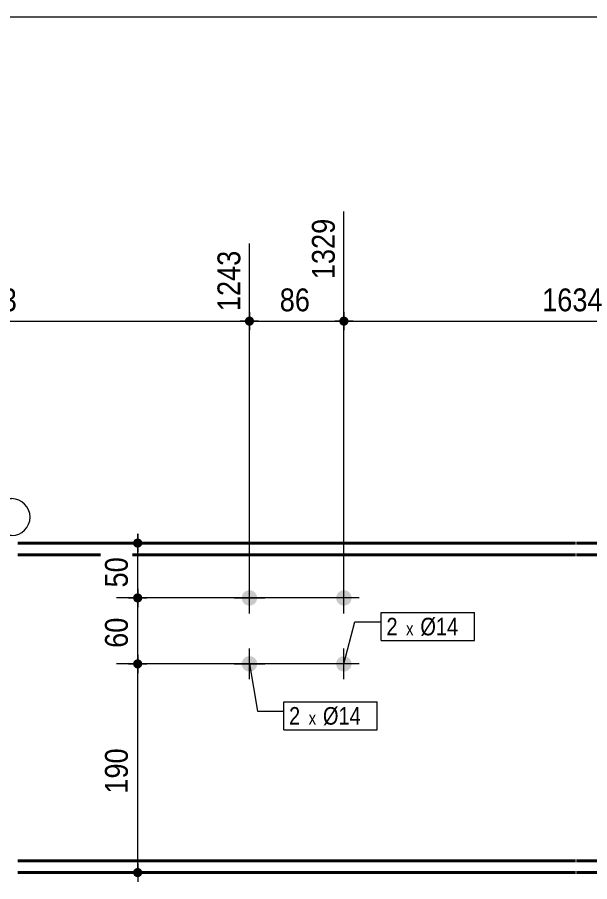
# Model space of a CAD drawing. Header units: millimetres. Extents: x 2 to 287, y 5 to 195.
# Drawn here: x 79.6 to 144.7, y 96.6 to 195 of the extents above; entities that cross this region are included whole.
import ezdxf

# ---------------------------------------------------------------- set-up
doc = ezdxf.new("R2010")
doc.units = ezdxf.units.MM
for name, color, linetype, lineweight in [('Boulon', 7, 'Continuous', 0), ('Cotation', 7, 'Continuous', 0), ('Désignation boulon', 3, 'Continuous', 0), ('Feuille dessin', 5, 'Continuous', 0), ('Piece', 2, 'Continuous', 0), ('Repère pièce', 3, 'Continuous', 0)]:
    doc.layers.add(name, color=color, linetype=linetype, lineweight=lineweight)
doc.styles.add('ARIAL', font='ARIAL.TTF')
doc.styles.add('COMIC_SANS_MS', font='COMIC.TTF')

# ---------------------------------------------------------------- blocks, each defined once
blk = doc.blocks.new('*A3')
at = {"layer": 'Boulon'}
for points in [[(106.846, 128.88), (106.843, 128.837), (106.838, 128.795), (106.831, 128.752), (106.821, 128.71), (106.81, 128.669), (106.796, 128.628), (106.781, 128.588), (106.763, 128.549), (106.744, 128.511), (106.723, 128.473), (106.7, 128.437), (106.675, 128.402), (106.649, 128.368), (106.621, 128.335), (106.591, 128.304), (106.56, 128.275), (106.527, 128.247), (106.494, 128.22), (106.459, 128.195), (106.422, 128.173), (106.385, 128.151), (106.346, 128.132), (106.307, 128.115), (106.267, 128.099), (106.226, 128.086), (106.185, 128.074), (106.143, 128.065), (106.101, 128.057), (106.058, 128.052), (106.015, 128.049), (105.972, 128.048), (105.929, 128.049), (105.887, 128.052), (105.844, 128.057), (105.802, 128.065), (105.76, 128.074), (105.718, 128.086), (105.678, 128.099), (105.638, 128.115), (105.598, 128.132), (105.56, 128.151), (105.523, 128.173), (105.486, 128.195), (105.451, 128.22), (105.417, 128.247), (105.385, 128.275), (105.354, 128.304), (105.324, 128.335), (105.296, 128.368), (105.27, 128.402), (105.245, 128.437), (105.222, 128.473), (105.201, 128.511), (105.181, 128.549), (105.164, 128.588), (105.149, 128.628), (105.135, 128.669), (105.124, 128.71), (105.114, 128.752), (105.107, 128.795), (105.102, 128.837), (105.098, 128.88), (105.097, 128.923), (105.098, 128.966), (105.102, 129.009), (105.107, 129.051), (105.114, 129.094), (105.124, 129.136), (105.135, 129.177), (105.149, 129.218), (105.164, 129.258), (105.181, 129.297), (105.201, 129.336), (105.222, 129.373), (105.245, 129.409), (105.27, 129.444), (105.296, 129.478), (105.324, 129.511), (105.354, 129.542), (105.385, 129.571), (105.417, 129.599), (105.451, 129.626), (105.486, 129.651), (105.523, 129.674), (105.56, 129.695), (105.598, 129.714), (105.638, 129.731), (105.678, 129.747), (105.718, 129.76), (105.76, 129.772), (105.802, 129.781), (105.844, 129.789), (105.887, 129.794), (105.929, 129.797), (105.972, 129.798), (106.015, 129.797), (106.058, 129.794), (106.101, 129.789), (106.143, 129.781), (106.185, 129.772), (106.226, 129.76), (106.267, 129.747), (106.307, 129.731), (106.346, 129.714), (106.385, 129.695), (106.422, 129.674), (106.459, 129.651), (106.494, 129.626), (106.527, 129.599), (106.56, 129.571), (106.591, 129.542), (106.621, 129.511), (106.649, 129.478), (106.675, 129.444), (106.7, 129.409), (106.723, 129.373), (106.744, 129.336), (106.763, 129.297), (106.781, 129.258), (106.796, 129.218), (106.81, 129.177), (106.821, 129.136), (106.831, 129.094), (106.838, 129.051), (106.843, 129.009), (106.846, 128.966), (106.847, 128.923)], [(106.846, 121.38), (106.843, 121.337), (106.838, 121.295), (106.831, 121.252), (106.821, 121.21), (106.81, 121.169), (106.796, 121.128), (106.781, 121.088), (106.763, 121.049), (106.744, 121.011), (106.723, 120.973), (106.7, 120.937), (106.675, 120.902), (106.649, 120.868), (106.621, 120.835), (106.591, 120.804), (106.56, 120.775), (106.527, 120.747), (106.494, 120.72), (106.459, 120.695), (106.422, 120.673), (106.385, 120.651), (106.346, 120.632), (106.307, 120.615), (106.267, 120.599), (106.226, 120.586), (106.185, 120.574), (106.143, 120.565), (106.101, 120.557), (106.058, 120.552), (106.015, 120.549), (105.972, 120.548), (105.929, 120.549), (105.887, 120.552), (105.844, 120.557), (105.802, 120.565), (105.76, 120.574), (105.718, 120.586), (105.678, 120.599), (105.638, 120.615), (105.598, 120.632), (105.56, 120.651), (105.523, 120.673), (105.486, 120.695), (105.451, 120.72), (105.417, 120.747), (105.385, 120.775), (105.354, 120.804), (105.324, 120.835), (105.296, 120.868), (105.27, 120.902), (105.245, 120.937), (105.222, 120.973), (105.201, 121.011), (105.181, 121.049), (105.164, 121.088), (105.149, 121.128), (105.135, 121.169), (105.124, 121.21), (105.114, 121.252), (105.107, 121.295), (105.102, 121.337), (105.098, 121.38), (105.097, 121.423), (105.098, 121.466), (105.102, 121.509), (105.107, 121.551), (105.114, 121.594), (105.124, 121.636), (105.135, 121.677), (105.149, 121.718), (105.164, 121.758), (105.181, 121.797), (105.201, 121.836), (105.222, 121.873), (105.245, 121.909), (105.27, 121.944), (105.296, 121.978), (105.324, 122.011), (105.354, 122.042), (105.385, 122.071), (105.417, 122.099), (105.451, 122.126), (105.486, 122.151), (105.523, 122.174), (105.56, 122.195), (105.598, 122.214), (105.638, 122.231), (105.678, 122.247), (105.718, 122.26), (105.76, 122.272), (105.802, 122.281), (105.844, 122.289), (105.887, 122.294), (105.929, 122.297), (105.972, 122.298), (106.015, 122.297), (106.058, 122.294), (106.101, 122.289), (106.143, 122.281), (106.185, 122.272), (106.226, 122.26), (106.267, 122.247), (106.307, 122.231), (106.346, 122.214), (106.385, 122.195), (106.422, 122.174), (106.459, 122.151), (106.494, 122.126), (106.527, 122.099), (106.56, 122.071), (106.591, 122.042), (106.621, 122.011), (106.649, 121.978), (106.675, 121.944), (106.7, 121.909), (106.723, 121.873), (106.744, 121.836), (106.763, 121.797), (106.781, 121.758), (106.796, 121.718), (106.81, 121.677), (106.821, 121.636), (106.831, 121.594), (106.838, 121.551), (106.843, 121.509), (106.846, 121.466), (106.847, 121.423)]]:
    blk.add_hatch(color=256, dxfattribs=at).paths.add_polyline_path(points, flags=17)
at = {"layer": 'Boulon', "linetype": 'Continuous', "lineweight": 0}
for p, q in [((105.972, 127.173), (105.972, 130.673)), ((104.222, 128.923), (107.722, 128.923)), ((105.972, 119.673), (105.972, 123.173)), ((104.222, 121.423), (107.722, 121.423))]:
    blk.add_line(p, q, dxfattribs=at)
blk = doc.blocks.new('*A4')
at = {"layer": 'Boulon'}
for points in [[(117.596, 128.88), (117.593, 128.837), (117.588, 128.795), (117.581, 128.752), (117.571, 128.71), (117.56, 128.669), (117.546, 128.628), (117.531, 128.588), (117.513, 128.549), (117.494, 128.511), (117.473, 128.473), (117.45, 128.437), (117.425, 128.402), (117.399, 128.368), (117.371, 128.335), (117.341, 128.304), (117.31, 128.275), (117.277, 128.247), (117.244, 128.22), (117.209, 128.195), (117.172, 128.173), (117.135, 128.151), (117.096, 128.132), (117.057, 128.115), (117.017, 128.099), (116.976, 128.086), (116.935, 128.074), (116.893, 128.065), (116.851, 128.057), (116.808, 128.052), (116.765, 128.049), (116.722, 128.048), (116.679, 128.049), (116.637, 128.052), (116.594, 128.057), (116.552, 128.065), (116.51, 128.074), (116.468, 128.086), (116.428, 128.099), (116.388, 128.115), (116.348, 128.132), (116.31, 128.151), (116.273, 128.173), (116.236, 128.195), (116.201, 128.22), (116.167, 128.247), (116.135, 128.275), (116.104, 128.304), (116.074, 128.335), (116.046, 128.368), (116.02, 128.402), (115.995, 128.437), (115.972, 128.473), (115.951, 128.511), (115.931, 128.549), (115.914, 128.588), (115.899, 128.628), (115.885, 128.669), (115.874, 128.71), (115.864, 128.752), (115.857, 128.795), (115.852, 128.837), (115.848, 128.88), (115.847, 128.923), (115.848, 128.966), (115.852, 129.009), (115.857, 129.051), (115.864, 129.094), (115.874, 129.136), (115.885, 129.177), (115.899, 129.218), (115.914, 129.258), (115.931, 129.297), (115.951, 129.336), (115.972, 129.373), (115.995, 129.409), (116.02, 129.444), (116.046, 129.478), (116.074, 129.511), (116.104, 129.542), (116.135, 129.571), (116.167, 129.599), (116.201, 129.626), (116.236, 129.651), (116.273, 129.674), (116.31, 129.695), (116.348, 129.714), (116.388, 129.731), (116.428, 129.747), (116.468, 129.76), (116.51, 129.772), (116.552, 129.781), (116.594, 129.789), (116.637, 129.794), (116.679, 129.797), (116.722, 129.798), (116.765, 129.797), (116.808, 129.794), (116.851, 129.789), (116.893, 129.781), (116.935, 129.772), (116.976, 129.76), (117.017, 129.747), (117.057, 129.731), (117.096, 129.714), (117.135, 129.695), (117.172, 129.674), (117.209, 129.651), (117.244, 129.626), (117.277, 129.599), (117.31, 129.571), (117.341, 129.542), (117.371, 129.511), (117.399, 129.478), (117.425, 129.444), (117.45, 129.409), (117.473, 129.373), (117.494, 129.336), (117.513, 129.297), (117.531, 129.258), (117.546, 129.218), (117.56, 129.177), (117.571, 129.136), (117.581, 129.094), (117.588, 129.051), (117.593, 129.009), (117.596, 128.966), (117.597, 128.923)], [(117.596, 121.38), (117.593, 121.337), (117.588, 121.295), (117.581, 121.252), (117.571, 121.21), (117.56, 121.169), (117.546, 121.128), (117.531, 121.088), (117.513, 121.049), (117.494, 121.011), (117.473, 120.973), (117.45, 120.937), (117.425, 120.902), (117.399, 120.868), (117.371, 120.835), (117.341, 120.804), (117.31, 120.775), (117.277, 120.747), (117.244, 120.72), (117.209, 120.695), (117.172, 120.673), (117.135, 120.651), (117.096, 120.632), (117.057, 120.615), (117.017, 120.599), (116.976, 120.586), (116.935, 120.574), (116.893, 120.565), (116.851, 120.557), (116.808, 120.552), (116.765, 120.549), (116.722, 120.548), (116.679, 120.549), (116.637, 120.552), (116.594, 120.557), (116.552, 120.565), (116.51, 120.574), (116.468, 120.586), (116.428, 120.599), (116.388, 120.615), (116.348, 120.632), (116.31, 120.651), (116.273, 120.673), (116.236, 120.695), (116.201, 120.72), (116.167, 120.747), (116.135, 120.775), (116.104, 120.804), (116.074, 120.835), (116.046, 120.868), (116.02, 120.902), (115.995, 120.937), (115.972, 120.973), (115.951, 121.011), (115.931, 121.049), (115.914, 121.088), (115.899, 121.128), (115.885, 121.169), (115.874, 121.21), (115.864, 121.252), (115.857, 121.295), (115.852, 121.337), (115.848, 121.38), (115.847, 121.423), (115.848, 121.466), (115.852, 121.509), (115.857, 121.551), (115.864, 121.594), (115.874, 121.636), (115.885, 121.677), (115.899, 121.718), (115.914, 121.758), (115.931, 121.797), (115.951, 121.836), (115.972, 121.873), (115.995, 121.909), (116.02, 121.944), (116.046, 121.978), (116.074, 122.011), (116.104, 122.042), (116.135, 122.071), (116.167, 122.099), (116.201, 122.126), (116.236, 122.151), (116.273, 122.174), (116.31, 122.195), (116.348, 122.214), (116.388, 122.231), (116.428, 122.247), (116.468, 122.26), (116.51, 122.272), (116.552, 122.281), (116.594, 122.289), (116.637, 122.294), (116.679, 122.297), (116.722, 122.298), (116.765, 122.297), (116.808, 122.294), (116.851, 122.289), (116.893, 122.281), (116.935, 122.272), (116.976, 122.26), (117.017, 122.247), (117.057, 122.231), (117.096, 122.214), (117.135, 122.195), (117.172, 122.174), (117.209, 122.151), (117.244, 122.126), (117.277, 122.099), (117.31, 122.071), (117.341, 122.042), (117.371, 122.011), (117.399, 121.978), (117.425, 121.944), (117.45, 121.909), (117.473, 121.873), (117.494, 121.836), (117.513, 121.797), (117.531, 121.758), (117.546, 121.718), (117.56, 121.677), (117.571, 121.636), (117.581, 121.594), (117.588, 121.551), (117.593, 121.509), (117.596, 121.466), (117.597, 121.423)]]:
    blk.add_hatch(color=256, dxfattribs=at).paths.add_polyline_path(points, flags=17)
at = {"layer": 'Boulon', "linetype": 'Continuous', "lineweight": 0}
for p, q in [((116.722, 127.173), (116.722, 130.673)), ((118.472, 128.923), (114.972, 128.923)), ((116.722, 119.673), (116.722, 123.173)), ((118.472, 121.423), (114.972, 121.423))]:
    blk.add_line(p, q, dxfattribs=at)
blk = doc.blocks.new('*A7')
at = {"layer": 'Piece', "color": 2, "linetype": 'Continuous', "lineweight": 40}
for p, q in [((143.09359, 135.173029), (79.601176, 135.173029)), ((206.686004, 135.173029), (143.19359, 135.173029)), ((89.01167, 133.835529), (79.601176, 133.835529)), ((143.09359, 133.835529), (92.65167, 133.835529)), ((153.01167, 133.835529), (143.19359, 133.835529)), ((143.09359, 99.010529), (79.601176, 99.010529)), ((206.686004, 99.010529), (143.19359, 99.010529)), ((143.09359, 97.673029), (79.601176, 97.673029)), ((206.686004, 97.673029), (143.19359, 97.673029))]:
    blk.add_line(p, q, dxfattribs=at)
blk = doc.blocks.new('*A8')
at = {"layer": 'Feuille dessin', "linetype": 'Continuous', "lineweight": 0}
blk.add_line((282, 195), (5, 195), dxfattribs=at)
blk = doc.blocks.new('*A28')
at = {"layer": 'Cotation'}
for points in [[(93.226, 120.904), (93.201, 120.906), (93.175, 120.909), (93.15, 120.913), (93.125, 120.919), (93.101, 120.925), (93.076, 120.933), (93.053, 120.943), (93.029, 120.953), (93.007, 120.964), (92.984, 120.977), (92.963, 120.991), (92.942, 121.005), (92.922, 121.021), (92.902, 121.038), (92.884, 121.055), (92.866, 121.074), (92.85, 121.093), (92.834, 121.113), (92.819, 121.134), (92.806, 121.156), (92.793, 121.178), (92.782, 121.201), (92.771, 121.224), (92.762, 121.248), (92.754, 121.272), (92.747, 121.297), (92.742, 121.322), (92.737, 121.347), (92.734, 121.372), (92.732, 121.398), (92.732, 121.423), (92.732, 121.449), (92.734, 121.474), (92.737, 121.499), (92.742, 121.524), (92.747, 121.549), (92.754, 121.574), (92.762, 121.598), (92.771, 121.622), (92.782, 121.645), (92.793, 121.668), (92.806, 121.69), (92.819, 121.712), (92.834, 121.733), (92.85, 121.753), (92.866, 121.772), (92.884, 121.791), (92.902, 121.808), (92.922, 121.825), (92.942, 121.841), (92.963, 121.855), (92.984, 121.869), (93.007, 121.882), (93.029, 121.893), (93.053, 121.903), (93.076, 121.913), (93.101, 121.921), (93.125, 121.927), (93.15, 121.933), (93.175, 121.937), (93.201, 121.941), (93.226, 121.942), (93.252, 121.943), (93.277, 121.942), (93.303, 121.941), (93.328, 121.937), (93.353, 121.933), (93.378, 121.927), (93.403, 121.921), (93.427, 121.913), (93.451, 121.903), (93.474, 121.893), (93.497, 121.882), (93.519, 121.869), (93.541, 121.855), (93.561, 121.841), (93.582, 121.825), (93.601, 121.808), (93.619, 121.791), (93.637, 121.772), (93.654, 121.753), (93.669, 121.733), (93.684, 121.712), (93.698, 121.69), (93.71, 121.668), (93.722, 121.645), (93.732, 121.622), (93.741, 121.598), (93.749, 121.574), (93.756, 121.549), (93.762, 121.524), (93.766, 121.499), (93.769, 121.474), (93.771, 121.449), (93.772, 121.423), (93.771, 121.398), (93.769, 121.372), (93.766, 121.347), (93.762, 121.322), (93.756, 121.297), (93.749, 121.272), (93.741, 121.248), (93.732, 121.224), (93.722, 121.201), (93.71, 121.178), (93.698, 121.156), (93.684, 121.134), (93.669, 121.113), (93.654, 121.093), (93.637, 121.074), (93.619, 121.055), (93.601, 121.038), (93.582, 121.021), (93.561, 121.005), (93.541, 120.991), (93.519, 120.977), (93.497, 120.964), (93.474, 120.953), (93.451, 120.943), (93.427, 120.933), (93.403, 120.925), (93.378, 120.919), (93.353, 120.913), (93.328, 120.909), (93.303, 120.906), (93.277, 120.904), (93.252, 120.903)], [(93.226, 97.154), (93.201, 97.156), (93.175, 97.159), (93.15, 97.163), (93.125, 97.169), (93.101, 97.175), (93.076, 97.183), (93.053, 97.193), (93.029, 97.203), (93.007, 97.214), (92.984, 97.227), (92.963, 97.241), (92.942, 97.255), (92.922, 97.271), (92.902, 97.288), (92.884, 97.305), (92.866, 97.324), (92.85, 97.343), (92.834, 97.363), (92.819, 97.384), (92.806, 97.406), (92.793, 97.428), (92.782, 97.451), (92.771, 97.474), (92.762, 97.498), (92.754, 97.522), (92.747, 97.547), (92.742, 97.572), (92.737, 97.597), (92.734, 97.622), (92.732, 97.648), (92.732, 97.673), (92.732, 97.699), (92.734, 97.724), (92.737, 97.749), (92.742, 97.774), (92.747, 97.799), (92.754, 97.824), (92.762, 97.848), (92.771, 97.872), (92.782, 97.895), (92.793, 97.918), (92.806, 97.94), (92.819, 97.962), (92.834, 97.983), (92.85, 98.003), (92.866, 98.022), (92.884, 98.041), (92.902, 98.058), (92.922, 98.075), (92.942, 98.091), (92.963, 98.105), (92.984, 98.119), (93.007, 98.132), (93.029, 98.143), (93.053, 98.153), (93.076, 98.163), (93.101, 98.171), (93.125, 98.177), (93.15, 98.183), (93.175, 98.187), (93.201, 98.191), (93.226, 98.192), (93.252, 98.193), (93.277, 98.192), (93.303, 98.191), (93.328, 98.187), (93.353, 98.183), (93.378, 98.177), (93.403, 98.171), (93.427, 98.163), (93.451, 98.153), (93.474, 98.143), (93.497, 98.132), (93.519, 98.119), (93.541, 98.105), (93.561, 98.091), (93.582, 98.075), (93.601, 98.058), (93.619, 98.041), (93.637, 98.022), (93.654, 98.003), (93.669, 97.983), (93.684, 97.962), (93.698, 97.94), (93.71, 97.918), (93.722, 97.895), (93.732, 97.872), (93.741, 97.848), (93.749, 97.824), (93.756, 97.799), (93.762, 97.774), (93.766, 97.749), (93.769, 97.724), (93.771, 97.699), (93.772, 97.673), (93.771, 97.648), (93.769, 97.622), (93.766, 97.597), (93.762, 97.572), (93.756, 97.547), (93.749, 97.522), (93.741, 97.498), (93.732, 97.474), (93.722, 97.451), (93.71, 97.428), (93.698, 97.406), (93.684, 97.384), (93.669, 97.363), (93.654, 97.343), (93.637, 97.324), (93.619, 97.305), (93.601, 97.288), (93.582, 97.271), (93.561, 97.255), (93.541, 97.241), (93.519, 97.227), (93.497, 97.214), (93.474, 97.203), (93.451, 97.193), (93.427, 97.183), (93.403, 97.175), (93.378, 97.169), (93.353, 97.163), (93.328, 97.159), (93.303, 97.156), (93.277, 97.154), (93.252, 97.153)]]:
    blk.add_hatch(color=256, dxfattribs=at).paths.add_polyline_path(points, flags=17)
at = {"layer": 'Cotation', "linetype": 'Continuous', "lineweight": 0}
for p, q in [((93.252, 122.463), (93.252, 120.383)), ((93.252, 121.423), (93.252, 122.463)), ((115.722, 121.423), (90.832, 121.423)), ((92.212, 121.423), (94.292, 121.423)), ((93.252, 97.673), (93.252, 121.423)), ((93.252, 98.713), (93.252, 96.633)), ((104.972, 97.673), (90.832, 97.673)), ((92.212, 97.673), (94.292, 97.673)), ((93.252, 97.673), (93.252, 96.633))]:
    blk.add_line(p, q, dxfattribs=at)
at = {"layer": 'Cotation'}
for p in [(93.252, 121.423), (93.252, 97.673)]:
    blk.add_point(p, dxfattribs=at)
at = {"layer": 'Cotation', "style": 'ARIAL', "width": 0.85}
blk.add_text('190', height=2.6, rotation=90.00021, dxfattribs=at).set_placement((92.132, 106.655))
blk = doc.blocks.new('*A29')
at = {"layer": 'Cotation'}
for points in [[(93.226, 128.404), (93.201, 128.406), (93.175, 128.409), (93.15, 128.413), (93.125, 128.419), (93.101, 128.425), (93.076, 128.433), (93.053, 128.443), (93.029, 128.453), (93.007, 128.464), (92.984, 128.477), (92.963, 128.491), (92.942, 128.505), (92.922, 128.521), (92.902, 128.538), (92.884, 128.555), (92.866, 128.574), (92.85, 128.593), (92.834, 128.613), (92.819, 128.634), (92.806, 128.656), (92.793, 128.678), (92.782, 128.701), (92.771, 128.724), (92.762, 128.748), (92.754, 128.772), (92.747, 128.797), (92.742, 128.822), (92.737, 128.847), (92.734, 128.872), (92.732, 128.898), (92.732, 128.923), (92.732, 128.949), (92.734, 128.974), (92.737, 128.999), (92.742, 129.024), (92.747, 129.049), (92.754, 129.074), (92.762, 129.098), (92.771, 129.122), (92.782, 129.145), (92.793, 129.168), (92.806, 129.19), (92.819, 129.212), (92.834, 129.233), (92.85, 129.253), (92.866, 129.272), (92.884, 129.291), (92.902, 129.308), (92.922, 129.325), (92.942, 129.341), (92.963, 129.355), (92.984, 129.369), (93.007, 129.382), (93.029, 129.393), (93.053, 129.403), (93.076, 129.413), (93.101, 129.421), (93.125, 129.427), (93.15, 129.433), (93.175, 129.437), (93.201, 129.441), (93.226, 129.442), (93.252, 129.443), (93.277, 129.442), (93.303, 129.441), (93.328, 129.437), (93.353, 129.433), (93.378, 129.427), (93.403, 129.421), (93.427, 129.413), (93.451, 129.403), (93.474, 129.393), (93.497, 129.382), (93.519, 129.369), (93.541, 129.355), (93.561, 129.341), (93.582, 129.325), (93.601, 129.308), (93.619, 129.291), (93.637, 129.272), (93.654, 129.253), (93.669, 129.233), (93.684, 129.212), (93.698, 129.19), (93.71, 129.168), (93.722, 129.145), (93.732, 129.122), (93.741, 129.098), (93.749, 129.074), (93.756, 129.049), (93.762, 129.024), (93.766, 128.999), (93.769, 128.974), (93.771, 128.949), (93.772, 128.923), (93.771, 128.898), (93.769, 128.872), (93.766, 128.847), (93.762, 128.822), (93.756, 128.797), (93.749, 128.772), (93.741, 128.748), (93.732, 128.724), (93.722, 128.701), (93.71, 128.678), (93.698, 128.656), (93.684, 128.634), (93.669, 128.613), (93.654, 128.593), (93.637, 128.574), (93.619, 128.555), (93.601, 128.538), (93.582, 128.521), (93.561, 128.505), (93.541, 128.491), (93.519, 128.477), (93.497, 128.464), (93.474, 128.453), (93.451, 128.443), (93.427, 128.433), (93.403, 128.425), (93.378, 128.419), (93.353, 128.413), (93.328, 128.409), (93.303, 128.406), (93.277, 128.404), (93.252, 128.403)], [(93.226, 120.904), (93.201, 120.906), (93.175, 120.909), (93.15, 120.913), (93.125, 120.919), (93.101, 120.925), (93.076, 120.933), (93.053, 120.943), (93.029, 120.953), (93.007, 120.964), (92.984, 120.977), (92.963, 120.991), (92.942, 121.005), (92.922, 121.021), (92.902, 121.038), (92.884, 121.055), (92.866, 121.074), (92.85, 121.093), (92.834, 121.113), (92.819, 121.134), (92.806, 121.156), (92.793, 121.178), (92.782, 121.201), (92.771, 121.224), (92.762, 121.248), (92.754, 121.272), (92.747, 121.297), (92.742, 121.322), (92.737, 121.347), (92.734, 121.372), (92.732, 121.398), (92.732, 121.423), (92.732, 121.449), (92.734, 121.474), (92.737, 121.499), (92.742, 121.524), (92.747, 121.549), (92.754, 121.574), (92.762, 121.598), (92.771, 121.622), (92.782, 121.645), (92.793, 121.668), (92.806, 121.69), (92.819, 121.712), (92.834, 121.733), (92.85, 121.753), (92.866, 121.772), (92.884, 121.791), (92.902, 121.808), (92.922, 121.825), (92.942, 121.841), (92.963, 121.855), (92.984, 121.869), (93.007, 121.882), (93.029, 121.893), (93.053, 121.903), (93.076, 121.913), (93.101, 121.921), (93.125, 121.927), (93.15, 121.933), (93.175, 121.937), (93.201, 121.941), (93.226, 121.942), (93.252, 121.943), (93.277, 121.942), (93.303, 121.941), (93.328, 121.937), (93.353, 121.933), (93.378, 121.927), (93.403, 121.921), (93.427, 121.913), (93.451, 121.903), (93.474, 121.893), (93.497, 121.882), (93.519, 121.869), (93.541, 121.855), (93.561, 121.841), (93.582, 121.825), (93.601, 121.808), (93.619, 121.791), (93.637, 121.772), (93.654, 121.753), (93.669, 121.733), (93.684, 121.712), (93.698, 121.69), (93.71, 121.668), (93.722, 121.645), (93.732, 121.622), (93.741, 121.598), (93.749, 121.574), (93.756, 121.549), (93.762, 121.524), (93.766, 121.499), (93.769, 121.474), (93.771, 121.449), (93.772, 121.423), (93.771, 121.398), (93.769, 121.372), (93.766, 121.347), (93.762, 121.322), (93.756, 121.297), (93.749, 121.272), (93.741, 121.248), (93.732, 121.224), (93.722, 121.201), (93.71, 121.178), (93.698, 121.156), (93.684, 121.134), (93.669, 121.113), (93.654, 121.093), (93.637, 121.074), (93.619, 121.055), (93.601, 121.038), (93.582, 121.021), (93.561, 121.005), (93.541, 120.991), (93.519, 120.977), (93.497, 120.964), (93.474, 120.953), (93.451, 120.943), (93.427, 120.933), (93.403, 120.925), (93.378, 120.919), (93.353, 120.913), (93.328, 120.909), (93.303, 120.906), (93.277, 120.904), (93.252, 120.903)]]:
    blk.add_hatch(color=256, dxfattribs=at).paths.add_polyline_path(points, flags=17)
at = {"layer": 'Cotation', "linetype": 'Continuous', "lineweight": 0}
for p, q in [((93.252, 129.963), (93.252, 127.883)), ((93.252, 128.923), (93.252, 129.963)), ((115.722, 128.923), (90.832, 128.923)), ((92.212, 128.923), (94.292, 128.923)), ((93.252, 121.423), (93.252, 128.923)), ((93.252, 122.463), (93.252, 120.383)), ((115.722, 121.423), (90.832, 121.423)), ((92.212, 121.423), (94.292, 121.423)), ((93.252, 121.423), (93.252, 120.383))]:
    blk.add_line(p, q, dxfattribs=at)
at = {"layer": 'Cotation'}
for p in [(93.252, 128.923), (93.252, 121.423)]:
    blk.add_point(p, dxfattribs=at)
at = {"layer": 'Cotation', "style": 'ARIAL', "width": 0.85}
blk.add_text('60', height=2.6, rotation=90.00021, dxfattribs=at).set_placement((92.132, 123.245))
blk = doc.blocks.new('*A30')
at = {"layer": 'Cotation'}
for points in [[(93.226, 134.654), (93.201, 134.656), (93.175, 134.659), (93.15, 134.663), (93.125, 134.669), (93.101, 134.675), (93.076, 134.683), (93.053, 134.693), (93.029, 134.703), (93.007, 134.714), (92.984, 134.727), (92.963, 134.741), (92.942, 134.755), (92.922, 134.771), (92.902, 134.788), (92.884, 134.805), (92.866, 134.824), (92.85, 134.843), (92.834, 134.863), (92.819, 134.884), (92.806, 134.906), (92.793, 134.928), (92.782, 134.951), (92.771, 134.974), (92.762, 134.998), (92.754, 135.022), (92.747, 135.047), (92.742, 135.072), (92.737, 135.097), (92.734, 135.122), (92.732, 135.148), (92.732, 135.173), (92.732, 135.199), (92.734, 135.224), (92.737, 135.249), (92.742, 135.274), (92.747, 135.299), (92.754, 135.324), (92.762, 135.348), (92.771, 135.372), (92.782, 135.395), (92.793, 135.418), (92.806, 135.44), (92.819, 135.462), (92.834, 135.483), (92.85, 135.503), (92.866, 135.522), (92.884, 135.541), (92.902, 135.558), (92.922, 135.575), (92.942, 135.591), (92.963, 135.605), (92.984, 135.619), (93.007, 135.632), (93.029, 135.643), (93.053, 135.653), (93.076, 135.663), (93.101, 135.671), (93.125, 135.677), (93.15, 135.683), (93.175, 135.687), (93.201, 135.691), (93.226, 135.692), (93.252, 135.693), (93.277, 135.692), (93.303, 135.691), (93.328, 135.687), (93.353, 135.683), (93.378, 135.677), (93.403, 135.671), (93.427, 135.663), (93.451, 135.653), (93.474, 135.643), (93.497, 135.632), (93.519, 135.619), (93.541, 135.605), (93.561, 135.591), (93.582, 135.575), (93.601, 135.558), (93.619, 135.541), (93.637, 135.522), (93.654, 135.503), (93.669, 135.483), (93.684, 135.462), (93.698, 135.44), (93.71, 135.418), (93.722, 135.395), (93.732, 135.372), (93.741, 135.348), (93.749, 135.324), (93.756, 135.299), (93.762, 135.274), (93.766, 135.249), (93.769, 135.224), (93.771, 135.199), (93.772, 135.173), (93.771, 135.148), (93.769, 135.122), (93.766, 135.097), (93.762, 135.072), (93.756, 135.047), (93.749, 135.022), (93.741, 134.998), (93.732, 134.974), (93.722, 134.951), (93.71, 134.928), (93.698, 134.906), (93.684, 134.884), (93.669, 134.863), (93.654, 134.843), (93.637, 134.824), (93.619, 134.805), (93.601, 134.788), (93.582, 134.771), (93.561, 134.755), (93.541, 134.741), (93.519, 134.727), (93.497, 134.714), (93.474, 134.703), (93.451, 134.693), (93.427, 134.683), (93.403, 134.675), (93.378, 134.669), (93.353, 134.663), (93.328, 134.659), (93.303, 134.656), (93.277, 134.654), (93.252, 134.653)], [(93.226, 128.404), (93.201, 128.406), (93.175, 128.409), (93.15, 128.413), (93.125, 128.419), (93.101, 128.425), (93.076, 128.433), (93.053, 128.443), (93.029, 128.453), (93.007, 128.464), (92.984, 128.477), (92.963, 128.491), (92.942, 128.505), (92.922, 128.521), (92.902, 128.538), (92.884, 128.555), (92.866, 128.574), (92.85, 128.593), (92.834, 128.613), (92.819, 128.634), (92.806, 128.656), (92.793, 128.678), (92.782, 128.701), (92.771, 128.724), (92.762, 128.748), (92.754, 128.772), (92.747, 128.797), (92.742, 128.822), (92.737, 128.847), (92.734, 128.872), (92.732, 128.898), (92.732, 128.923), (92.732, 128.949), (92.734, 128.974), (92.737, 128.999), (92.742, 129.024), (92.747, 129.049), (92.754, 129.074), (92.762, 129.098), (92.771, 129.122), (92.782, 129.145), (92.793, 129.168), (92.806, 129.19), (92.819, 129.212), (92.834, 129.233), (92.85, 129.253), (92.866, 129.272), (92.884, 129.291), (92.902, 129.308), (92.922, 129.325), (92.942, 129.341), (92.963, 129.355), (92.984, 129.369), (93.007, 129.382), (93.029, 129.393), (93.053, 129.403), (93.076, 129.413), (93.101, 129.421), (93.125, 129.427), (93.15, 129.433), (93.175, 129.437), (93.201, 129.441), (93.226, 129.442), (93.252, 129.443), (93.277, 129.442), (93.303, 129.441), (93.328, 129.437), (93.353, 129.433), (93.378, 129.427), (93.403, 129.421), (93.427, 129.413), (93.451, 129.403), (93.474, 129.393), (93.497, 129.382), (93.519, 129.369), (93.541, 129.355), (93.561, 129.341), (93.582, 129.325), (93.601, 129.308), (93.619, 129.291), (93.637, 129.272), (93.654, 129.253), (93.669, 129.233), (93.684, 129.212), (93.698, 129.19), (93.71, 129.168), (93.722, 129.145), (93.732, 129.122), (93.741, 129.098), (93.749, 129.074), (93.756, 129.049), (93.762, 129.024), (93.766, 128.999), (93.769, 128.974), (93.771, 128.949), (93.772, 128.923), (93.771, 128.898), (93.769, 128.872), (93.766, 128.847), (93.762, 128.822), (93.756, 128.797), (93.749, 128.772), (93.741, 128.748), (93.732, 128.724), (93.722, 128.701), (93.71, 128.678), (93.698, 128.656), (93.684, 128.634), (93.669, 128.613), (93.654, 128.593), (93.637, 128.574), (93.619, 128.555), (93.601, 128.538), (93.582, 128.521), (93.561, 128.505), (93.541, 128.491), (93.519, 128.477), (93.497, 128.464), (93.474, 128.453), (93.451, 128.443), (93.427, 128.433), (93.403, 128.425), (93.378, 128.419), (93.353, 128.413), (93.328, 128.409), (93.303, 128.406), (93.277, 128.404), (93.252, 128.403)]]:
    blk.add_hatch(color=256, dxfattribs=at).paths.add_polyline_path(points, flags=17)
at = {"layer": 'Cotation', "linetype": 'Continuous', "lineweight": 0}
for p, q in [((93.252, 136.213), (93.252, 134.133)), ((93.252, 135.173), (93.252, 136.213)), ((104.972, 135.173), (90.832, 135.173)), ((92.212, 135.173), (94.292, 135.173)), ((93.252, 128.923), (93.252, 135.173)), ((93.252, 129.963), (93.252, 127.883)), ((115.722, 128.923), (90.832, 128.923)), ((92.212, 128.923), (94.292, 128.923)), ((93.252, 128.923), (93.252, 127.883))]:
    blk.add_line(p, q, dxfattribs=at)
at = {"layer": 'Cotation'}
for p in [(93.252, 135.173), (93.252, 128.923)]:
    blk.add_point(p, dxfattribs=at)
at = {"layer": 'Cotation', "style": 'ARIAL', "width": 0.85}
blk.add_text('50', height=2.6, rotation=90.00021, dxfattribs=at).set_placement((92.132, 130.12))
blk = doc.blocks.new('*A36')
at = {"layer": 'Cotation'}
for points in [[(46.983, 159.904), (46.958, 159.906), (46.932, 159.909), (46.907, 159.913), (46.882, 159.919), (46.858, 159.925), (46.833, 159.933), (46.81, 159.943), (46.786, 159.953), (46.764, 159.964), (46.741, 159.977), (46.72, 159.991), (46.699, 160.005), (46.679, 160.021), (46.659, 160.038), (46.641, 160.055), (46.623, 160.074), (46.607, 160.093), (46.591, 160.113), (46.576, 160.134), (46.563, 160.156), (46.55, 160.178), (46.539, 160.201), (46.528, 160.224), (46.519, 160.248), (46.511, 160.272), (46.504, 160.297), (46.499, 160.322), (46.494, 160.347), (46.491, 160.372), (46.489, 160.398), (46.489, 160.423), (46.489, 160.449), (46.491, 160.474), (46.494, 160.499), (46.499, 160.524), (46.504, 160.549), (46.511, 160.574), (46.519, 160.598), (46.528, 160.622), (46.539, 160.645), (46.55, 160.668), (46.563, 160.69), (46.576, 160.712), (46.591, 160.733), (46.607, 160.753), (46.623, 160.772), (46.641, 160.791), (46.659, 160.808), (46.679, 160.825), (46.699, 160.841), (46.72, 160.855), (46.741, 160.869), (46.764, 160.882), (46.786, 160.893), (46.81, 160.903), (46.833, 160.913), (46.858, 160.921), (46.882, 160.927), (46.907, 160.933), (46.932, 160.937), (46.958, 160.941), (46.983, 160.942), (47.009, 160.943), (47.034, 160.942), (47.06, 160.941), (47.085, 160.937), (47.11, 160.933), (47.135, 160.927), (47.16, 160.921), (47.184, 160.913), (47.208, 160.903), (47.231, 160.893), (47.254, 160.882), (47.276, 160.869), (47.298, 160.855), (47.318, 160.841), (47.339, 160.825), (47.358, 160.808), (47.376, 160.791), (47.394, 160.772), (47.411, 160.753), (47.426, 160.733), (47.441, 160.712), (47.455, 160.69), (47.467, 160.668), (47.479, 160.645), (47.489, 160.622), (47.498, 160.598), (47.506, 160.574), (47.513, 160.549), (47.519, 160.524), (47.523, 160.499), (47.526, 160.474), (47.528, 160.449), (47.529, 160.423), (47.528, 160.398), (47.526, 160.372), (47.523, 160.347), (47.519, 160.322), (47.513, 160.297), (47.506, 160.272), (47.498, 160.248), (47.489, 160.224), (47.479, 160.201), (47.467, 160.178), (47.455, 160.156), (47.441, 160.134), (47.426, 160.113), (47.411, 160.093), (47.394, 160.074), (47.376, 160.055), (47.358, 160.038), (47.339, 160.021), (47.318, 160.005), (47.298, 159.991), (47.276, 159.977), (47.254, 159.964), (47.231, 159.953), (47.208, 159.943), (47.184, 159.933), (47.16, 159.925), (47.135, 159.919), (47.11, 159.913), (47.085, 159.909), (47.06, 159.906), (47.034, 159.904), (47.009, 159.903)], [(105.947, 159.904), (105.921, 159.906), (105.896, 159.909), (105.871, 159.913), (105.846, 159.919), (105.821, 159.925), (105.797, 159.933), (105.773, 159.943), (105.75, 159.953), (105.727, 159.964), (105.705, 159.977), (105.683, 159.991), (105.663, 160.005), (105.642, 160.021), (105.623, 160.038), (105.605, 160.055), (105.587, 160.074), (105.57, 160.093), (105.555, 160.113), (105.54, 160.134), (105.526, 160.156), (105.514, 160.178), (105.502, 160.201), (105.492, 160.224), (105.483, 160.248), (105.475, 160.272), (105.468, 160.297), (105.462, 160.322), (105.458, 160.347), (105.455, 160.372), (105.453, 160.398), (105.452, 160.423), (105.453, 160.449), (105.455, 160.474), (105.458, 160.499), (105.462, 160.524), (105.468, 160.549), (105.475, 160.574), (105.483, 160.598), (105.492, 160.622), (105.502, 160.645), (105.514, 160.668), (105.526, 160.69), (105.54, 160.712), (105.555, 160.733), (105.57, 160.753), (105.587, 160.772), (105.605, 160.791), (105.623, 160.808), (105.642, 160.825), (105.663, 160.841), (105.683, 160.855), (105.705, 160.869), (105.727, 160.882), (105.75, 160.893), (105.773, 160.903), (105.797, 160.913), (105.821, 160.921), (105.846, 160.927), (105.871, 160.933), (105.896, 160.937), (105.921, 160.941), (105.947, 160.942), (105.972, 160.943), (105.998, 160.942), (106.023, 160.941), (106.049, 160.937), (106.074, 160.933), (106.099, 160.927), (106.123, 160.921), (106.148, 160.913), (106.171, 160.903), (106.195, 160.893), (106.218, 160.882), (106.24, 160.869), (106.261, 160.855), (106.282, 160.841), (106.302, 160.825), (106.322, 160.808), (106.34, 160.791), (106.358, 160.772), (106.374, 160.753), (106.39, 160.733), (106.405, 160.712), (106.418, 160.69), (106.431, 160.668), (106.442, 160.645), (106.453, 160.622), (106.462, 160.598), (106.47, 160.574), (106.477, 160.549), (106.482, 160.524), (106.487, 160.499), (106.49, 160.474), (106.492, 160.449), (106.492, 160.423), (106.492, 160.398), (106.49, 160.372), (106.487, 160.347), (106.482, 160.322), (106.477, 160.297), (106.47, 160.272), (106.462, 160.248), (106.453, 160.224), (106.442, 160.201), (106.431, 160.178), (106.418, 160.156), (106.405, 160.134), (106.39, 160.113), (106.374, 160.093), (106.358, 160.074), (106.34, 160.055), (106.322, 160.038), (106.302, 160.021), (106.282, 160.005), (106.261, 159.991), (106.24, 159.977), (106.218, 159.964), (106.195, 159.953), (106.171, 159.943), (106.148, 159.933), (106.123, 159.925), (106.099, 159.919), (106.074, 159.913), (106.049, 159.909), (106.023, 159.906), (105.998, 159.904), (105.972, 159.903)]]:
    blk.add_hatch(color=256, dxfattribs=at).paths.add_polyline_path(points, flags=17)
at = {"layer": 'Cotation', "linetype": 'Continuous', "lineweight": 0}
for p, q in [((105.972, 129.923), (105.972, 169.277)), ((47.009, 164.663), (47.009, 169.06)), ((105.972, 161.463), (105.972, 159.383)), ((48.049, 160.423), (45.969, 160.423)), ((47.009, 160.423), (45.969, 160.423)), ((47.009, 150.749), (47.009, 161.023)), ((47.009, 161.023), (47.009, 159.383)), ((47.009, 160.423), (105.972, 160.423)), ((107.012, 160.423), (104.932, 160.423)), ((105.972, 160.423), (107.012, 160.423)), ((47.009, 128.673), (47.009, 147.109))]:
    blk.add_line(p, q, dxfattribs=at)
at = {"layer": 'Cotation'}
for p in [(47.009, 160.423), (105.972, 160.423)]:
    blk.add_point(p, dxfattribs=at)
at = {"layer": 'Cotation', "style": 'ARIAL', "width": 0.85}
blk.add_text('1243', height=2.6, rotation=90.00021, dxfattribs=at).set_placement((104.932, 161.563))
blk.add_text('1213', height=2.6, dxfattribs=at).set_placement((72.634, 161.543))
blk = doc.blocks.new('*A37')
at = {"layer": 'Cotation'}
for points in [[(105.947, 159.904), (105.921, 159.906), (105.896, 159.909), (105.871, 159.913), (105.846, 159.919), (105.821, 159.925), (105.797, 159.933), (105.773, 159.943), (105.75, 159.953), (105.727, 159.964), (105.705, 159.977), (105.683, 159.991), (105.663, 160.005), (105.642, 160.021), (105.623, 160.038), (105.605, 160.055), (105.587, 160.074), (105.57, 160.093), (105.555, 160.113), (105.54, 160.134), (105.526, 160.156), (105.514, 160.178), (105.502, 160.201), (105.492, 160.224), (105.483, 160.248), (105.475, 160.272), (105.468, 160.297), (105.462, 160.322), (105.458, 160.347), (105.455, 160.372), (105.453, 160.398), (105.452, 160.423), (105.453, 160.449), (105.455, 160.474), (105.458, 160.499), (105.462, 160.524), (105.468, 160.549), (105.475, 160.574), (105.483, 160.598), (105.492, 160.622), (105.502, 160.645), (105.514, 160.668), (105.526, 160.69), (105.54, 160.712), (105.555, 160.733), (105.57, 160.753), (105.587, 160.772), (105.605, 160.791), (105.623, 160.808), (105.642, 160.825), (105.663, 160.841), (105.683, 160.855), (105.705, 160.869), (105.727, 160.882), (105.75, 160.893), (105.773, 160.903), (105.797, 160.913), (105.821, 160.921), (105.846, 160.927), (105.871, 160.933), (105.896, 160.937), (105.921, 160.941), (105.947, 160.942), (105.972, 160.943), (105.998, 160.942), (106.023, 160.941), (106.049, 160.937), (106.074, 160.933), (106.099, 160.927), (106.123, 160.921), (106.148, 160.913), (106.171, 160.903), (106.195, 160.893), (106.218, 160.882), (106.24, 160.869), (106.261, 160.855), (106.282, 160.841), (106.302, 160.825), (106.322, 160.808), (106.34, 160.791), (106.358, 160.772), (106.374, 160.753), (106.39, 160.733), (106.405, 160.712), (106.418, 160.69), (106.431, 160.668), (106.442, 160.645), (106.453, 160.622), (106.462, 160.598), (106.47, 160.574), (106.477, 160.549), (106.482, 160.524), (106.487, 160.499), (106.49, 160.474), (106.492, 160.449), (106.492, 160.423), (106.492, 160.398), (106.49, 160.372), (106.487, 160.347), (106.482, 160.322), (106.477, 160.297), (106.47, 160.272), (106.462, 160.248), (106.453, 160.224), (106.442, 160.201), (106.431, 160.178), (106.418, 160.156), (106.405, 160.134), (106.39, 160.113), (106.374, 160.093), (106.358, 160.074), (106.34, 160.055), (106.322, 160.038), (106.302, 160.021), (106.282, 160.005), (106.261, 159.991), (106.24, 159.977), (106.218, 159.964), (106.195, 159.953), (106.171, 159.943), (106.148, 159.933), (106.123, 159.925), (106.099, 159.919), (106.074, 159.913), (106.049, 159.909), (106.023, 159.906), (105.998, 159.904), (105.972, 159.903)], [(116.697, 159.904), (116.671, 159.906), (116.646, 159.909), (116.621, 159.913), (116.596, 159.919), (116.571, 159.925), (116.547, 159.933), (116.523, 159.943), (116.5, 159.953), (116.477, 159.964), (116.455, 159.977), (116.433, 159.991), (116.413, 160.005), (116.392, 160.021), (116.373, 160.038), (116.355, 160.055), (116.337, 160.074), (116.32, 160.093), (116.305, 160.113), (116.29, 160.134), (116.276, 160.156), (116.264, 160.178), (116.252, 160.201), (116.242, 160.224), (116.233, 160.248), (116.225, 160.272), (116.218, 160.297), (116.212, 160.322), (116.208, 160.347), (116.205, 160.372), (116.203, 160.398), (116.202, 160.423), (116.203, 160.449), (116.205, 160.474), (116.208, 160.499), (116.212, 160.524), (116.218, 160.549), (116.225, 160.574), (116.233, 160.598), (116.242, 160.622), (116.252, 160.645), (116.264, 160.668), (116.276, 160.69), (116.29, 160.712), (116.305, 160.733), (116.32, 160.753), (116.337, 160.772), (116.355, 160.791), (116.373, 160.808), (116.392, 160.825), (116.413, 160.841), (116.433, 160.855), (116.455, 160.869), (116.477, 160.882), (116.5, 160.893), (116.523, 160.903), (116.547, 160.913), (116.571, 160.921), (116.596, 160.927), (116.621, 160.933), (116.646, 160.937), (116.671, 160.941), (116.697, 160.942), (116.722, 160.943), (116.748, 160.942), (116.773, 160.941), (116.799, 160.937), (116.824, 160.933), (116.849, 160.927), (116.873, 160.921), (116.898, 160.913), (116.921, 160.903), (116.945, 160.893), (116.968, 160.882), (116.99, 160.869), (117.011, 160.855), (117.032, 160.841), (117.052, 160.825), (117.072, 160.808), (117.09, 160.791), (117.108, 160.772), (117.124, 160.753), (117.14, 160.733), (117.155, 160.712), (117.168, 160.69), (117.181, 160.668), (117.192, 160.645), (117.203, 160.622), (117.212, 160.598), (117.22, 160.574), (117.227, 160.549), (117.232, 160.524), (117.237, 160.499), (117.24, 160.474), (117.242, 160.449), (117.242, 160.423), (117.242, 160.398), (117.24, 160.372), (117.237, 160.347), (117.232, 160.322), (117.227, 160.297), (117.22, 160.272), (117.212, 160.248), (117.203, 160.224), (117.192, 160.201), (117.181, 160.178), (117.168, 160.156), (117.155, 160.134), (117.14, 160.113), (117.124, 160.093), (117.108, 160.074), (117.09, 160.055), (117.072, 160.038), (117.052, 160.021), (117.032, 160.005), (117.011, 159.991), (116.99, 159.977), (116.968, 159.964), (116.945, 159.953), (116.921, 159.943), (116.898, 159.933), (116.873, 159.925), (116.849, 159.919), (116.824, 159.913), (116.799, 159.909), (116.773, 159.906), (116.748, 159.904), (116.722, 159.903)]]:
    blk.add_hatch(color=256, dxfattribs=at).paths.add_polyline_path(points, flags=17)
at = {"layer": 'Cotation', "linetype": 'Continuous', "lineweight": 0}
for p, q in [((116.722, 129.923), (116.722, 172.917)), ((105.972, 129.923), (105.972, 169.277)), ((105.972, 161.463), (105.972, 159.383)), ((116.722, 161.463), (116.722, 159.383)), ((107.012, 160.423), (104.932, 160.423)), ((105.972, 160.423), (104.932, 160.423)), ((105.972, 160.423), (116.722, 160.423)), ((117.762, 160.423), (115.682, 160.423)), ((116.722, 160.423), (117.762, 160.423))]:
    blk.add_line(p, q, dxfattribs=at)
at = {"layer": 'Cotation'}
for p in [(105.972, 160.423), (116.722, 160.423)]:
    blk.add_point(p, dxfattribs=at)
at = {"layer": 'Cotation', "style": 'ARIAL', "width": 0.85}
blk.add_text('1329', height=2.6, rotation=90.00021, dxfattribs=at).set_placement((115.682, 165.203))
blk.add_text('86', height=2.6, dxfattribs=at).set_placement((109.419, 161.543))
blk = doc.blocks.new('*A38')
at = {"layer": 'Cotation'}
for points in [[(116.697, 159.904), (116.671, 159.906), (116.646, 159.909), (116.621, 159.913), (116.596, 159.919), (116.571, 159.925), (116.547, 159.933), (116.523, 159.943), (116.5, 159.953), (116.477, 159.964), (116.455, 159.977), (116.433, 159.991), (116.413, 160.005), (116.392, 160.021), (116.373, 160.038), (116.355, 160.055), (116.337, 160.074), (116.32, 160.093), (116.305, 160.113), (116.29, 160.134), (116.276, 160.156), (116.264, 160.178), (116.252, 160.201), (116.242, 160.224), (116.233, 160.248), (116.225, 160.272), (116.218, 160.297), (116.212, 160.322), (116.208, 160.347), (116.205, 160.372), (116.203, 160.398), (116.202, 160.423), (116.203, 160.449), (116.205, 160.474), (116.208, 160.499), (116.212, 160.524), (116.218, 160.549), (116.225, 160.574), (116.233, 160.598), (116.242, 160.622), (116.252, 160.645), (116.264, 160.668), (116.276, 160.69), (116.29, 160.712), (116.305, 160.733), (116.32, 160.753), (116.337, 160.772), (116.355, 160.791), (116.373, 160.808), (116.392, 160.825), (116.413, 160.841), (116.433, 160.855), (116.455, 160.869), (116.477, 160.882), (116.5, 160.893), (116.523, 160.903), (116.547, 160.913), (116.571, 160.921), (116.596, 160.927), (116.621, 160.933), (116.646, 160.937), (116.671, 160.941), (116.697, 160.942), (116.722, 160.943), (116.748, 160.942), (116.773, 160.941), (116.799, 160.937), (116.824, 160.933), (116.849, 160.927), (116.873, 160.921), (116.898, 160.913), (116.921, 160.903), (116.945, 160.893), (116.968, 160.882), (116.99, 160.869), (117.011, 160.855), (117.032, 160.841), (117.052, 160.825), (117.072, 160.808), (117.09, 160.791), (117.108, 160.772), (117.124, 160.753), (117.14, 160.733), (117.155, 160.712), (117.168, 160.69), (117.181, 160.668), (117.192, 160.645), (117.203, 160.622), (117.212, 160.598), (117.22, 160.574), (117.227, 160.549), (117.232, 160.524), (117.237, 160.499), (117.24, 160.474), (117.242, 160.449), (117.242, 160.423), (117.242, 160.398), (117.24, 160.372), (117.237, 160.347), (117.232, 160.322), (117.227, 160.297), (117.22, 160.272), (117.212, 160.248), (117.203, 160.224), (117.192, 160.201), (117.181, 160.178), (117.168, 160.156), (117.155, 160.134), (117.14, 160.113), (117.124, 160.093), (117.108, 160.074), (117.09, 160.055), (117.072, 160.038), (117.052, 160.021), (117.032, 160.005), (117.011, 159.991), (116.99, 159.977), (116.968, 159.964), (116.945, 159.953), (116.921, 159.943), (116.898, 159.933), (116.873, 159.925), (116.849, 159.919), (116.824, 159.913), (116.799, 159.909), (116.773, 159.906), (116.748, 159.904), (116.722, 159.903)], [(169.539, 159.904), (169.514, 159.906), (169.488, 159.909), (169.463, 159.913), (169.438, 159.919), (169.414, 159.925), (169.39, 159.933), (169.366, 159.943), (169.342, 159.953), (169.32, 159.964), (169.297, 159.977), (169.276, 159.991), (169.255, 160.005), (169.235, 160.021), (169.216, 160.038), (169.197, 160.055), (169.18, 160.074), (169.163, 160.093), (169.147, 160.113), (169.132, 160.134), (169.119, 160.156), (169.106, 160.178), (169.095, 160.201), (169.084, 160.224), (169.075, 160.248), (169.067, 160.272), (169.06, 160.297), (169.055, 160.322), (169.05, 160.347), (169.047, 160.372), (169.045, 160.398), (169.045, 160.423), (169.045, 160.449), (169.047, 160.474), (169.05, 160.499), (169.055, 160.524), (169.06, 160.549), (169.067, 160.574), (169.075, 160.598), (169.084, 160.622), (169.095, 160.645), (169.106, 160.668), (169.119, 160.69), (169.132, 160.712), (169.147, 160.733), (169.163, 160.753), (169.18, 160.772), (169.197, 160.791), (169.216, 160.808), (169.235, 160.825), (169.255, 160.841), (169.276, 160.855), (169.297, 160.869), (169.32, 160.882), (169.342, 160.893), (169.366, 160.903), (169.39, 160.913), (169.414, 160.921), (169.438, 160.927), (169.463, 160.933), (169.488, 160.937), (169.514, 160.941), (169.539, 160.942), (169.565, 160.943), (169.59, 160.942), (169.616, 160.941), (169.641, 160.937), (169.666, 160.933), (169.691, 160.927), (169.716, 160.921), (169.74, 160.913), (169.764, 160.903), (169.787, 160.893), (169.81, 160.882), (169.832, 160.869), (169.854, 160.855), (169.875, 160.841), (169.895, 160.825), (169.914, 160.808), (169.932, 160.791), (169.95, 160.772), (169.967, 160.753), (169.982, 160.733), (169.997, 160.712), (170.011, 160.69), (170.023, 160.668), (170.035, 160.645), (170.045, 160.622), (170.054, 160.598), (170.062, 160.574), (170.069, 160.549), (170.075, 160.524), (170.079, 160.499), (170.082, 160.474), (170.084, 160.449), (170.085, 160.423), (170.084, 160.398), (170.082, 160.372), (170.079, 160.347), (170.075, 160.322), (170.069, 160.297), (170.062, 160.272), (170.054, 160.248), (170.045, 160.224), (170.035, 160.201), (170.023, 160.178), (170.011, 160.156), (169.997, 160.134), (169.982, 160.113), (169.967, 160.093), (169.95, 160.074), (169.932, 160.055), (169.914, 160.038), (169.895, 160.021), (169.875, 160.005), (169.854, 159.991), (169.832, 159.977), (169.81, 159.964), (169.787, 159.953), (169.764, 159.943), (169.74, 159.933), (169.716, 159.925), (169.691, 159.919), (169.666, 159.913), (169.641, 159.909), (169.616, 159.906), (169.59, 159.904), (169.565, 159.903)]]:
    blk.add_hatch(color=256, dxfattribs=at).paths.add_polyline_path(points, flags=17)
at = {"layer": 'Cotation', "linetype": 'Continuous', "lineweight": 0}
for p, q in [((116.722, 129.923), (116.722, 172.917)), ((169.565, 129.923), (169.565, 169.277)), ((116.722, 161.463), (116.722, 159.383)), ((169.565, 161.463), (169.565, 159.383)), ((117.762, 160.423), (115.682, 160.423)), ((116.722, 160.423), (115.682, 160.423)), ((116.722, 160.423), (169.565, 160.423)), ((170.605, 160.423), (168.525, 160.423)), ((169.565, 160.423), (170.605, 160.423))]:
    blk.add_line(p, q, dxfattribs=at)
at = {"layer": 'Cotation'}
for p in [(116.722, 160.423), (169.565, 160.423)]:
    blk.add_point(p, dxfattribs=at)
at = {"layer": 'Cotation', "style": 'ARIAL', "width": 0.85}
blk.add_text('2963', height=2.6, rotation=90.00021, dxfattribs=at).set_placement((168.525, 161.563))
blk.add_text('1634', height=2.6, dxfattribs=at).set_placement((139.287, 161.543))
blk = doc.blocks.new('*A44')
at = {"layer": 'Désignation boulon', "linetype": 'Continuous', "lineweight": 0}
for p, q in [((105.972383, 121.423029), (106.8806, 116.039297)), ((109.8806, 117.105964), (120.496225, 117.105964)), ((109.8806, 113.905964), (109.8806, 117.105964)), ((120.496225, 113.905964), (120.496225, 117.105964)), ((106.8806, 116.039297), (109.8806, 116.039297)), ((109.8806, 113.905964), (120.496225, 113.905964))]:
    blk.add_line(p, q, dxfattribs=at)
at = {"layer": 'Désignation boulon', "style": 'COMIC_SANS_MS', "width": 0.85}
for s, height, p in [('2', 2, (110.4806, 114.505964)), ('Ø14', 2, (114.339194, 114.505964)), ('x', 1.5, (112.70853, 114.505964))]:
    blk.add_text(s, height=height, dxfattribs=at).set_placement(p)
blk = doc.blocks.new('*A45')
at = {"layer": 'Désignation boulon', "linetype": 'Continuous', "lineweight": 0}
for p, q in [((120.964983, 127.265629), (131.580608, 127.265629)), ((120.964983, 124.065629), (120.964983, 127.265629)), ((131.580608, 124.065629), (131.580608, 127.265629)), ((116.722383, 121.423029), (117.964983, 126.198962)), ((117.964983, 126.198962), (120.964983, 126.198962)), ((120.964983, 124.065629), (131.580608, 124.065629))]:
    blk.add_line(p, q, dxfattribs=at)
at = {"layer": 'Désignation boulon', "style": 'COMIC_SANS_MS', "width": 0.85}
for s, height, p in [('2', 2, (121.564983, 124.665629)), ('Ø14', 2, (125.423577, 124.665629)), ('x', 1.5, (123.792913, 124.665629))]:
    blk.add_text(s, height=height, dxfattribs=at).set_placement(p)
blk = doc.blocks.new('*A48')
at = {"layer": 'Repère pièce', "linetype": 'Continuous', "lineweight": 0}
for p, q in [((69.356204, 140.223029), (78.905813, 140.223029)), ((78.905813, 136.023029), (69.356204, 136.023029))]:
    blk.add_line(p, q, dxfattribs=at)
for centre, start, end in [((69.356204, 138.123029), 90, 270), ((78.905813, 138.123029), 270, 90)]:
    blk.add_arc(centre, 2.1, start, end, dxfattribs=at)
at = {"layer": 'Repère pièce', "style": 'COMIC_SANS_MS', "width": 0.85}
blk.add_text('4-10', height=3, dxfattribs=at).set_placement((69.956204, 136.623029))

msp = doc.modelspace()

# ---------------------------------------------------------------- block references
at = {"lineweight": 0}
for name in ['*A8', '*A37', '*A38', '*A36', '*A48', '*A30', '*A7', '*A29', '*A3', '*A4', '*A45', '*A28', '*A44']:
    msp.add_blockref(name, (0, 0), dxfattribs=at)

doc.saveas('drawing.dxf')
